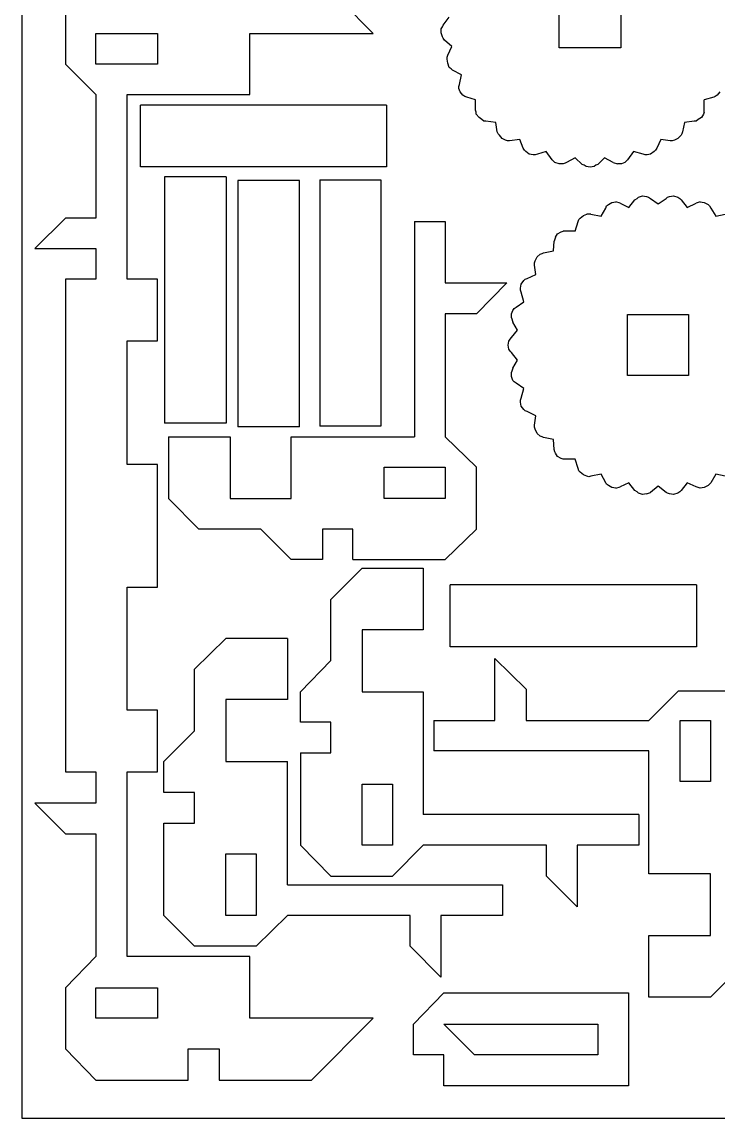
# Model space of a CAD drawing. Extents: x -1891 to 1891, y -1891 to 1891.
# Drawn here: x -1891 to -1022, y -1891 to -524 of the extents above; entities that cross this region are included whole.
import ezdxf

# ---------------------------------------------------------------- set-up
doc = ezdxf.new("R2010")
doc.units = 0
doc.header["$MEASUREMENT"] = 0
doc.layers.get('0').update_dxf_attribs({"linetype": 'CONTINUOUS'})

msp = doc.modelspace()

# ---------------------------------------------------------------- linework, layer by layer
for p, q in [((-1891.00968, 1891.00968), (-1891.00968, -1891.00968)), ((-1220.463228, -555.830232), (-1220.463228, -479.630232)), ((-1143.416556, -479.630232), (-1143.416556, -555.830232)), ((-1836.774676, -499.103568), (-1836.774676, -576.15024)), ((-1452.388012, -538.05024), (-1491.334684, -499.103568)), ((-1365.22968, -527.890236), (-1357.60968, -517.730232)), ((-1367.769684, -532.123572), (-1366.076352, -529.583568)), ((-1367.769684, -537.203568), (-1367.769684, -532.123572)), ((-1366.076352, -529.583568), (-1365.22968, -527.890236)), ((-1798.674676, -576.15024), (-1798.674676, -538.05024)), ((-1798.674676, -538.05024), (-1721.628016, -538.05024)), ((-1721.628016, -538.05024), (-1721.628016, -576.15024)), ((-1606.481344, -614.25024), (-1606.481344, -538.05024)), ((-1606.481344, -538.05024), (-1452.388012, -538.05024)), ((-1366.076352, -542.283576), (-1367.769684, -537.203568)), ((-1365.22968, -543.976908), (-1366.076352, -542.283576)), ((-1363.536348, -546.5169), (-1365.22968, -543.976908)), ((-1354.223016, -554.1369), (-1363.536348, -546.5169)), ((-1359.303012, -565.143576), (-1354.223016, -554.1369)), ((-1143.416556, -555.830232), (-1220.463228, -555.830232)), ((-1360.149684, -567.683568), (-1359.303012, -565.143576)), ((-1360.149684, -570.223572), (-1360.149684, -567.683568)), ((-1359.303012, -575.303568), (-1360.149684, -570.223572)), ((-1836.774676, -576.15024), (-1798.674676, -614.25024)), ((-1721.628016, -576.15024), (-1798.674676, -576.15024)), ((-1357.60968, -580.383576), (-1359.303012, -575.303568)), ((-1355.069676, -582.076908), (-1357.60968, -580.383576)), ((-1353.376344, -583.77024), (-1355.069676, -582.076908)), ((-1342.36968, -589.696908), (-1353.376344, -583.77024)), ((-1345.756344, -604.090236), (-1344.909684, -601.550232)), ((-1344.909684, -601.550232), (-1342.36968, -589.696908)), ((-1798.674676, -614.25024), (-1798.674676, -768.343572)), ((-1759.728016, -844.543572), (-1759.728016, -614.25024)), ((-1759.728016, -614.25024), (-1606.481344, -614.25024)), ((-1345.756344, -606.63024), (-1345.756344, -604.090236)), ((-1344.063012, -610.863576), (-1345.756344, -606.63024)), ((-1340.676348, -615.0969), (-1344.063012, -610.863576)), ((-1338.136344, -616.790232), (-1340.676348, -615.0969)), ((-1023.189888, -615.0969), (-1025.729892, -616.790232)), ((-1019.803224, -610.863576), (-1023.189888, -615.0969)), ((-1435.825512, -627.318572), (-1743.165516, -627.318572)), ((-1743.165516, -704.365232), (-1743.165516, -627.318572)), ((-1435.825512, -627.318572), (-1435.825512, -704.365232)), ((-1335.596352, -617.636904), (-1338.136344, -616.790232)), ((-1324.589676, -621.023568), (-1335.596352, -617.636904)), ((-1324.589676, -633.723576), (-1324.589676, -621.023568)), ((-1027.423224, -617.636904), (-1039.27656, -621.023568)), ((-1039.27656, -636.263568), (-1039.27656, -621.023568)), ((-1025.729892, -616.790232), (-1027.423224, -617.636904)), ((-1323.743016, -636.263568), (-1324.589676, -633.723576)), ((-1323.743016, -638.803572), (-1323.743016, -636.263568)), ((-1320.369888, -643.036908), (-1323.743016, -638.803572)), ((-1040.123232, -638.803572), (-1042.663224, -643.036908)), ((-1039.27656, -636.263568), (-1040.123232, -638.803572)), ((-1316.983224, -645.5769), (-1320.369888, -643.036908)), ((-1314.443232, -647.270232), (-1316.983224, -645.5769)), ((-1311.903228, -647.270232), (-1314.443232, -647.270232)), ((-1299.203232, -648.963576), (-1311.903228, -647.270232)), ((-1297.509888, -660.8169), (-1299.203232, -648.963576)), ((-1063.829892, -648.963576), (-1066.369896, -660.8169)), ((-1051.976556, -647.270232), (-1063.829892, -648.963576)), ((-1049.436564, -647.270232), (-1051.976556, -647.270232)), ((-1046.89656, -645.5769), (-1049.436564, -647.270232)), ((-1042.663224, -643.036908), (-1046.89656, -645.5769)), ((-1296.663228, -663.356904), (-1297.509888, -660.8169)), ((-1294.969896, -665.050236), (-1296.663228, -663.356904)), ((-1291.583232, -669.283572), (-1294.969896, -665.050236)), ((-1287.349896, -670.976904), (-1291.583232, -669.283572)), ((-1072.296564, -669.283572), (-1076.529888, -670.976904)), ((-1068.063228, -665.050236), (-1072.296564, -669.283572)), ((-1067.216556, -663.356904), (-1068.063228, -665.050236)), ((-1066.369896, -660.8169), (-1067.216556, -663.356904)), ((-1284.809892, -671.823576), (-1287.349896, -670.976904)), ((-1282.269888, -671.823576), (-1284.809892, -671.823576)), ((-1269.569892, -670.130232), (-1282.269888, -671.823576)), ((-1265.336556, -681.136908), (-1269.569892, -670.130232)), ((-1263.643224, -683.6769), (-1265.336556, -681.136908)), ((-1098.543228, -681.136908), (-1100.23656, -683.6769)), ((-1093.463232, -670.130232), (-1098.543228, -681.136908)), ((-1081.609896, -671.823576), (-1093.463232, -670.130232)), ((-1079.069892, -671.823576), (-1081.609896, -671.823576)), ((-1076.529888, -670.976904), (-1079.069892, -671.823576)), ((-1261.949892, -685.370232), (-1263.643224, -683.6769)), ((-1257.716556, -688.756908), (-1261.949892, -685.370232)), ((-1252.63656, -689.603568), (-1257.716556, -688.756908)), ((-1250.096556, -689.603568), (-1252.63656, -689.603568)), ((-1247.556564, -688.756908), (-1250.096556, -689.603568)), ((-1236.549888, -685.370232), (-1247.556564, -688.756908)), ((-1228.929888, -695.530236), (-1236.549888, -685.370232)), ((-1228.929888, -695.530236), (-1225.543224, -698.9169)), ((-1200.143232, -692.990232), (-1211.149896, -698.9169)), ((-1191.67656, -701.456904), (-1200.143232, -692.990232)), ((-1163.736564, -692.990232), (-1172.203224, -701.456904)), ((-1152.729888, -698.9169), (-1163.736564, -692.990232)), ((-1134.949896, -695.530236), (-1138.33656, -698.9169)), ((-1127.329896, -685.370232), (-1134.949896, -695.530236)), ((-1115.47656, -688.756908), (-1127.329896, -685.370232)), ((-1112.936556, -689.603568), (-1115.47656, -688.756908)), ((-1110.396564, -689.603568), (-1112.936556, -689.603568)), ((-1106.163228, -688.756908), (-1110.396564, -689.603568)), ((-1101.929892, -685.370232), (-1106.163228, -688.756908)), ((-1100.23656, -683.6769), (-1101.929892, -685.370232)), ((-1435.825512, -704.365232), (-1743.165516, -704.365232)), ((-1220.463228, -700.610232), (-1225.543224, -698.9169)), ((-1215.383232, -700.610232), (-1220.463228, -700.610232)), ((-1212.843228, -699.763572), (-1215.383232, -700.610232)), ((-1211.149896, -698.9169), (-1212.843228, -699.763572)), ((-1189.136556, -702.303576), (-1191.67656, -701.456904)), ((-1186.596564, -703.996908), (-1189.136556, -702.303576)), ((-1181.516556, -704.843568), (-1186.596564, -703.996908)), ((-1176.43656, -703.996908), (-1181.516556, -704.843568)), ((-1174.743228, -702.303576), (-1176.43656, -703.996908)), ((-1172.203224, -701.456904), (-1174.743228, -702.303576)), ((-1152.729888, -698.9169), (-1147.649892, -700.610232)), ((-1142.569896, -700.610232), (-1147.649892, -700.610232)), ((-1138.33656, -698.9169), (-1142.569896, -700.610232)), ((-1635.831344, -716.699404), (-1712.878016, -716.699404)), ((-1712.878016, -716.699404), (-1712.878016, -1024.039408)), ((-1635.831344, -716.699404), (-1635.831344, -1024.039408)), ((-1544.347184, -721.386904), (-1621.393844, -721.386904)), ((-1621.393844, -721.386904), (-1621.393844, -1028.726908)), ((-1544.347184, -1028.726908), (-1544.347184, -721.386904)), ((-1519.159684, -720.652732), (-1442.959684, -720.652732)), ((-1519.159684, -720.652732), (-1519.159684, -1027.992736)), ((-1442.959684, -720.652732), (-1442.959684, -1027.992736)), ((-1161.243228, -753.24774), (-1158.703224, -751.554408)), ((-1158.703224, -751.554408), (-1154.469888, -749.014404)), ((-1154.469888, -749.014404), (-1149.389892, -748.167732)), ((-1144.309896, -749.861076), (-1149.389892, -748.167732)), ((-1144.309896, -749.861076), (-1133.303232, -754.941072)), ((-1133.303232, -754.941072), (-1125.683232, -745.62774)), ((-1125.683232, -745.62774), (-1123.143228, -743.934408)), ((-1123.143228, -743.934408), (-1121.449896, -742.241076)), ((-1121.449896, -742.241076), (-1116.369888, -740.547732)), ((-1116.369888, -740.547732), (-1111.289892, -741.394404)), ((-1111.289892, -741.394404), (-1108.749888, -742.241076)), ((-1108.749888, -742.241076), (-1106.209896, -743.934408)), ((-1106.209896, -743.934408), (-1096.896564, -750.707736)), ((-1096.896564, -750.707736), (-1086.73656, -743.934408)), ((-1086.73656, -743.934408), (-1085.043228, -742.241076)), ((-1085.043228, -742.241076), (-1082.503224, -741.394404)), ((-1082.503224, -741.394404), (-1077.423228, -740.547732)), ((-1077.423228, -740.547732), (-1072.343232, -742.241076)), ((-1072.343232, -742.241076), (-1069.803228, -743.934408)), ((-1069.803228, -743.934408), (-1068.109896, -745.62774)), ((-1068.109896, -745.62774), (-1060.489896, -754.941072)), ((-1060.489896, -754.941072), (-1049.483232, -749.861076)), ((-1044.403224, -748.167732), (-1049.483232, -749.861076)), ((-1044.403224, -748.167732), (-1039.323228, -749.014404)), ((-1039.323228, -749.014404), (-1034.243232, -751.554408)), ((-1034.243232, -751.554408), (-1032.549888, -753.24774)), ((-1194.263232, -768.48774), (-1190.029896, -765.101076)), ((-1190.029896, -765.101076), (-1185.79656, -763.407732)), ((-1180.716564, -763.407732), (-1185.79656, -763.407732)), ((-1180.716564, -763.407732), (-1168.016556, -765.947736)), ((-1168.016556, -765.947736), (-1162.089888, -755.787732)), ((-1162.089888, -755.787732), (-1161.243228, -753.24774)), ((-1032.549888, -753.24774), (-1030.856556, -755.787732)), ((-1030.856556, -755.787732), (-1024.929888, -765.947736)), ((-1024.929888, -765.947736), (-1013.076564, -763.407732)), ((-1836.774676, -768.343572), (-1874.874676, -806.443572)), ((-1798.674676, -768.343572), (-1836.774676, -768.343572)), ((-1400.756555, -772.728567), (-1400.756559, -1041.108351)), ((-1400.756555, -772.728567), (-1362.656555, -772.728568)), ((-1362.656555, -772.728568), (-1362.656556, -848.928568)), ((-1200.189888, -784.5744), (-1196.803224, -772.721076)), ((-1196.803224, -772.721076), (-1195.956564, -770.181072)), ((-1195.956564, -770.181072), (-1194.263232, -768.48774)), ((-1224.743232, -792.1944), (-1226.436564, -797.274408)), ((-1224.743232, -792.1944), (-1222.203228, -787.961076)), ((-1222.203228, -787.961076), (-1217.969892, -785.421072)), ((-1217.969892, -785.421072), (-1215.429888, -784.5744)), ((-1200.189888, -784.5744), (-1215.429888, -784.5744)), ((-1874.874676, -806.443572), (-1798.674676, -806.443572)), ((-1798.674676, -806.443572), (-1798.674676, -844.543572)), ((-1227.283224, -809.127732), (-1226.436564, -797.274408)), ((-1250.143224, -821.82774), (-1247.603232, -816.747732)), ((-1247.603232, -816.747732), (-1244.216556, -813.361068)), ((-1244.216556, -813.361068), (-1241.676564, -812.514408)), ((-1241.676564, -812.514408), (-1239.983232, -811.667736)), ((-1239.983232, -811.667736), (-1227.283224, -809.127732)), ((-1250.989896, -824.367732), (-1250.143224, -821.82774)), ((-1250.989896, -826.907736), (-1250.989896, -824.367732)), ((-1249.296564, -838.761072), (-1250.989896, -826.907736)), ((-1798.674676, -844.543572), (-1836.774676, -844.543572)), ((-1836.774676, -844.543572), (-1836.774676, -1459.21002)), ((-1721.628016, -844.543572), (-1759.728016, -844.543572)), ((-1721.628016, -921.590232), (-1721.628016, -844.543572)), ((-1267.923228, -850.614408), (-1264.536564, -846.381072)), ((-1264.536564, -846.381072), (-1262.843232, -844.68774)), ((-1262.843232, -844.68774), (-1260.303228, -843.841068)), ((-1260.303228, -843.841068), (-1249.296564, -838.761072)), ((-1362.656556, -848.928568), (-1285.609896, -848.928569)), ((-1285.609896, -848.928569), (-1323.709897, -887.875229)), ((-1268.769888, -855.694404), (-1267.923228, -850.614408)), ((-1268.769888, -858.234408), (-1268.769888, -855.694404)), ((-1267.923228, -860.7744), (-1268.769888, -858.234408)), ((-1264.536564, -872.627736), (-1267.923228, -860.7744)), ((-1273.849896, -879.401076), (-1264.536564, -872.627736)), ((-1362.656557, -887.875228), (-1362.656559, -1041.108352)), ((-1323.709897, -887.875229), (-1362.656557, -887.875228)), ((-1279.776564, -887.867736), (-1278.083232, -883.6344)), ((-1279.776564, -892.947732), (-1279.776564, -887.867736)), ((-1278.083232, -883.6344), (-1276.389888, -881.094408)), ((-1276.389888, -881.094408), (-1273.849896, -879.401076)), ((-1134.996564, -964.914408), (-1134.996564, -888.714408)), ((-1134.996564, -888.714408), (-1058.796564, -888.714408)), ((-1058.796564, -888.714408), (-1058.796564, -964.914408)), ((-1279.776564, -892.947732), (-1278.083232, -898.02774)), ((-1272.156564, -908.187732), (-1278.083232, -898.02774)), ((-1279.776564, -917.501076), (-1272.156564, -908.187732)), ((-1759.728016, -1075.683576), (-1759.728016, -921.590232)), ((-1759.728016, -921.590232), (-1721.628016, -921.590232)), ((-1284.009888, -926.814408), (-1283.163228, -921.7344)), ((-1283.163228, -931.894404), (-1284.009888, -926.814408)), ((-1283.163228, -921.7344), (-1281.469896, -919.194408)), ((-1281.469896, -919.194408), (-1279.776564, -917.501076)), ((-1281.469896, -934.434408), (-1283.163228, -931.894404)), ((-1279.776564, -936.12774), (-1281.469896, -934.434408)), ((-1272.156564, -945.441072), (-1279.776564, -936.12774)), ((-1278.083232, -955.601076), (-1279.776564, -960.681072)), ((-1278.083232, -955.601076), (-1272.156564, -945.441072)), ((-1279.776564, -965.761068), (-1279.776564, -960.681072)), ((-1278.083232, -970.841076), (-1279.776564, -965.761068)), ((-1058.796564, -964.914408), (-1134.996564, -964.914408)), ((-1276.389888, -972.534408), (-1278.083232, -970.841076)), ((-1273.849896, -974.22774), (-1276.389888, -972.534408)), ((-1264.536564, -981.001068), (-1273.849896, -974.22774)), ((-1267.923228, -992.854404), (-1264.536564, -981.001068)), ((-1268.769888, -995.394408), (-1267.923228, -992.854404)), ((-1268.769888, -997.9344), (-1268.769888, -995.394408)), ((-1267.923228, -1003.014408), (-1268.769888, -997.9344)), ((-1264.536564, -1007.247732), (-1267.923228, -1003.014408)), ((-1262.843232, -1008.941076), (-1264.536564, -1007.247732)), ((-1260.303228, -1009.787736), (-1262.843232, -1008.941076)), ((-1249.296564, -1014.867732), (-1260.303228, -1009.787736)), ((-1635.831344, -1024.039408), (-1712.878016, -1024.039408)), ((-1250.989896, -1026.721068), (-1249.296564, -1014.867732)), ((-1544.347184, -1028.726908), (-1621.393844, -1028.726908)), ((-1442.959684, -1027.992736), (-1519.159684, -1027.992736)), ((-1250.989896, -1029.261072), (-1250.989896, -1026.721068)), ((-1250.143224, -1031.801076), (-1250.989896, -1029.261072)), ((-1247.603232, -1036.881072), (-1250.143224, -1031.801076)), ((-1244.216556, -1040.267736), (-1247.603232, -1036.881072)), ((-1708.083015, -1041.108347), (-1708.083016, -1118.155019)), ((-1708.083015, -1041.108347), (-1631.036343, -1041.108348)), ((-1631.036343, -1041.108348), (-1631.036344, -1118.15502)), ((-1554.849892, -1118.155021), (-1554.849891, -1041.108349)), ((-1554.849891, -1041.108349), (-1400.756559, -1041.108351)), ((-1362.656559, -1041.108352), (-1323.709899, -1079.208353)), ((-1241.676564, -1041.114408), (-1244.216556, -1040.267736)), ((-1239.983232, -1041.961068), (-1241.676564, -1041.114408)), ((-1227.283224, -1044.501072), (-1239.983232, -1041.961068)), ((-1226.436564, -1057.201068), (-1227.283224, -1044.501072)), ((-1225.589892, -1059.741072), (-1226.436564, -1057.201068)), ((-1224.743232, -1061.434404), (-1225.589892, -1059.741072)), ((-1222.203228, -1065.66774), (-1224.743232, -1061.434404)), ((-1217.969892, -1068.207732), (-1222.203228, -1065.66774)), ((-1721.628016, -1075.683576), (-1759.728016, -1075.683576)), ((-1721.628016, -1228.930236), (-1721.628016, -1075.683576)), ((-1438.85656, -1118.155023), (-1438.856559, -1079.208351)), ((-1438.856559, -1079.208351), (-1362.656559, -1079.208352)), ((-1362.656559, -1079.208352), (-1362.65656, -1118.155024)), ((-1323.709901, -1156.255025), (-1323.709899, -1079.208353)), ((-1215.429888, -1069.054404), (-1217.969892, -1068.207732)), ((-1200.189888, -1069.054404), (-1215.429888, -1069.054404)), ((-1196.803224, -1080.90774), (-1200.189888, -1069.054404)), ((-1195.956564, -1083.447732), (-1196.803224, -1080.90774)), ((-1194.263232, -1085.141076), (-1195.956564, -1083.447732)), ((-1190.029896, -1088.52774), (-1194.263232, -1085.141076)), ((-1185.79656, -1090.221072), (-1190.029896, -1088.52774)), ((-1183.256556, -1091.067732), (-1185.79656, -1090.221072)), ((-1180.716564, -1090.221072), (-1183.256556, -1091.067732)), ((-1168.016556, -1087.681068), (-1180.716564, -1090.221072)), ((-1162.089888, -1098.687732), (-1168.016556, -1087.681068)), ((-1024.929888, -1087.681068), (-1030.856556, -1098.687732)), ((-1013.076564, -1090.221072), (-1024.929888, -1087.681068)), ((-1161.243228, -1100.381076), (-1162.089888, -1098.687732)), ((-1158.703224, -1102.074408), (-1161.243228, -1100.381076)), ((-1154.469888, -1104.6144), (-1158.703224, -1102.074408)), ((-1149.389892, -1105.461072), (-1154.469888, -1104.6144)), ((-1149.389892, -1105.461072), (-1144.309896, -1103.76774)), ((-1133.303232, -1098.687732), (-1144.309896, -1103.76774)), ((-1125.683232, -1108.001076), (-1133.303232, -1098.687732)), ((-1096.896564, -1102.921068), (-1106.209896, -1110.541068)), ((-1086.73656, -1110.541068), (-1096.896564, -1102.921068)), ((-1060.489896, -1098.687732), (-1068.109896, -1108.001076)), ((-1049.483232, -1103.76774), (-1060.489896, -1098.687732)), ((-1044.403224, -1105.461072), (-1049.483232, -1103.76774)), ((-1039.323228, -1104.6144), (-1044.403224, -1105.461072)), ((-1034.243232, -1102.074408), (-1039.323228, -1104.6144)), ((-1034.243232, -1102.074408), (-1030.856556, -1098.687732)), ((-1669.983017, -1156.255019), (-1708.083016, -1118.155019)), ((-1631.036344, -1118.15502), (-1554.849892, -1118.155021)), ((-1362.65656, -1118.155024), (-1438.85656, -1118.155023)), ((-1123.143228, -1109.694408), (-1125.683232, -1108.001076)), ((-1121.449896, -1111.38774), (-1123.143228, -1109.694408)), ((-1116.369888, -1113.081072), (-1121.449896, -1111.38774)), ((-1111.289892, -1112.2344), (-1116.369888, -1113.081072)), ((-1111.289892, -1112.2344), (-1106.209896, -1110.541068)), ((-1085.043228, -1111.38774), (-1086.73656, -1110.541068)), ((-1082.503224, -1112.2344), (-1085.043228, -1111.38774)), ((-1077.423228, -1113.081072), (-1082.503224, -1112.2344)), ((-1072.343232, -1111.38774), (-1077.423228, -1113.081072)), ((-1069.803228, -1109.694408), (-1072.343232, -1111.38774)), ((-1068.109896, -1108.001076), (-1069.803228, -1109.694408)), ((-1592.949893, -1156.255021), (-1669.983017, -1156.255019)), ((-1554.849893, -1194.355021), (-1592.949893, -1156.255021)), ((-1477.803233, -1156.255022), (-1515.903233, -1156.255022)), ((-1515.903233, -1156.255022), (-1515.903233, -1194.355022)), ((-1477.803233, -1194.355022), (-1477.803233, -1156.255022)), ((-1323.709901, -1156.255025), (-1362.656561, -1194.355024)), ((-1515.903233, -1194.355022), (-1554.849893, -1194.355021)), ((-1477.803233, -1194.355022), (-1362.656561, -1194.355024)), ((-1505.250512, -1244.017736), (-1466.317388, -1205.071076)), ((-1466.317388, -1205.071076), (-1390.117388, -1205.071076)), ((-1390.117388, -1205.071076), (-1390.117388, -1282.117736)), ((-1759.728016, -1382.16336), (-1759.728016, -1228.930236)), ((-1759.728016, -1228.930236), (-1721.628016, -1228.930236)), ((-1048.891346, -1225.924398), (-1356.23135, -1225.924398)), ((-1356.23135, -1302.97107), (-1356.23135, -1225.924398)), ((-1048.891346, -1225.924398), (-1048.891346, -1302.97107)), ((-1505.250512, -1320.217736), (-1505.250512, -1244.017736)), ((-1466.317388, -1282.117736), (-1466.317388, -1359.164408)), ((-1390.117388, -1282.117736), (-1466.317388, -1282.117736)), ((-1675.528016, -1330.93836), (-1636.581344, -1292.851908)), ((-1559.534684, -1292.851908), (-1636.581344, -1292.851908)), ((-1559.534684, -1292.851908), (-1559.534684, -1369.03836)), ((-1048.891346, -1302.97107), (-1356.23135, -1302.97107)), ((-1543.350512, -1359.164408), (-1505.250512, -1320.217736)), ((-1300.479888, -1317.814408), (-1261.533216, -1355.914408)), ((-1300.479888, -1394.86108), (-1300.479888, -1317.814408)), ((-1675.528016, -1407.98502), (-1675.528016, -1330.93836)), ((-1543.350512, -1397.25086), (-1543.350512, -1359.164408)), ((-1466.317388, -1359.164408), (-1390.117388, -1359.164408)), ((-1390.117388, -1359.164408), (-1390.117388, -1512.39752)), ((-1261.533216, -1355.914408), (-1261.533216, -1394.86108)), ((-1108.286556, -1394.86108), (-1071.879888, -1358.454412)), ((-990.599881, -1358.454412), (-1071.879888, -1358.454412)), ((-1636.581344, -1369.03836), (-1636.581344, -1446.08502)), ((-1559.534684, -1369.03836), (-1636.581344, -1369.03836)), ((-1721.628016, -1382.16336), (-1759.728016, -1382.16336)), ((-1721.628016, -1459.21002), (-1721.628016, -1382.16336)), ((-1713.628016, -1446.08502), (-1675.528016, -1407.98502)), ((-1505.250512, -1397.25086), (-1543.350512, -1397.25086)), ((-1505.250512, -1435.35086), (-1505.250512, -1397.25086)), ((-1376.679888, -1394.86108), (-1300.479888, -1394.86108)), ((-1376.679888, -1394.86108), (-1376.679888, -1432.96108)), ((-1261.533216, -1394.86108), (-1108.286556, -1394.86108)), ((-1069.339884, -1471.06108), (-1069.339884, -1394.86108)), ((-1069.339884, -1394.86108), (-1031.239884, -1394.86108)), ((-1031.239884, -1394.86108), (-1031.239884, -1471.06108)), ((-1543.350512, -1435.35086), (-1505.250512, -1435.35086)), ((-1543.350512, -1435.35086), (-1543.350512, -1550.49752)), ((-1108.286556, -1432.96108), (-1376.679888, -1432.96108)), ((-1108.286556, -1586.194192), (-1108.286556, -1432.96108)), ((-1713.628016, -1485.031692), (-1713.628016, -1446.08502)), ((-1636.581344, -1446.08502), (-1559.534684, -1446.08502)), ((-1559.534684, -1600.178352), (-1559.534684, -1446.08502)), ((-1836.774676, -1459.21002), (-1798.674676, -1459.21002)), ((-1798.674676, -1459.21002), (-1798.674676, -1498.156692)), ((-1759.728016, -1689.503352), (-1759.728016, -1459.21002)), ((-1759.728016, -1459.21002), (-1721.628016, -1459.21002)), ((-1466.317388, -1550.49752), (-1466.317388, -1474.29752)), ((-1466.317388, -1474.29752), (-1428.217388, -1474.29752)), ((-1428.217388, -1474.29752), (-1428.217388, -1550.49752)), ((-1031.239884, -1471.06108), (-1069.339884, -1471.06108)), ((-1675.528016, -1485.031692), (-1713.628016, -1485.031692)), ((-1675.528016, -1523.131692), (-1675.528016, -1485.031692)), ((-1798.674676, -1498.156692), (-1874.874676, -1498.156692)), ((-1874.874676, -1498.156692), (-1836.774676, -1536.256692)), ((-1120.877396, -1512.39752), (-1390.117388, -1512.39752)), ((-1120.877396, -1512.39752), (-1120.877396, -1550.49752)), ((-1713.628016, -1523.131692), (-1675.528016, -1523.131692)), ((-1713.628016, -1638.278352), (-1713.628016, -1523.131692)), ((-1836.774676, -1536.256692), (-1798.674676, -1536.256692)), ((-1798.674676, -1536.256692), (-1798.674676, -1689.503352)), ((-1505.250512, -1589.444192), (-1543.350512, -1550.49752)), ((-1428.217388, -1550.49752), (-1466.317388, -1550.49752)), ((-1390.117388, -1550.49752), (-1428.217388, -1589.444192)), ((-1236.024056, -1550.49752), (-1390.117388, -1550.49752)), ((-1236.024056, -1589.444192), (-1236.024056, -1550.49752)), ((-1197.924056, -1550.49752), (-1197.924056, -1627.544192)), ((-1120.877396, -1550.49752), (-1197.924056, -1550.49752)), ((-1636.581344, -1638.278352), (-1636.581344, -1561.231692)), ((-1636.581344, -1561.231692), (-1598.481344, -1561.231692)), ((-1598.481344, -1561.231692), (-1598.481344, -1638.278352)), ((-1505.250512, -1589.444192), (-1428.217388, -1589.444192)), ((-1197.924056, -1627.544192), (-1236.024056, -1589.444192)), ((-1031.239884, -1586.194192), (-1108.286556, -1586.194192)), ((-1031.239884, -1663.240864), (-1031.239884, -1586.194192)), ((-1559.534684, -1600.178352), (-1291.154888, -1600.178352)), ((-1291.154888, -1600.178352), (-1291.154888, -1638.278352)), ((-1675.528016, -1676.378352), (-1713.628016, -1638.278352)), ((-1598.481344, -1638.278352), (-1636.581344, -1638.278352)), ((-1559.534684, -1638.278352), (-1598.481344, -1676.378352)), ((-1406.288012, -1638.278352), (-1559.534684, -1638.278352)), ((-1406.288012, -1676.378352), (-1406.288012, -1638.278352)), ((-1368.188012, -1638.278352), (-1368.188012, -1715.325024)), ((-1291.154888, -1638.278352), (-1368.188012, -1638.278352)), ((-1108.286556, -1740.287524), (-1108.286556, -1663.240864)), ((-1108.286556, -1663.240864), (-1031.239884, -1663.240864)), ((-1598.481344, -1676.378352), (-1675.528016, -1676.378352)), ((-1368.188012, -1715.325024), (-1406.288012, -1676.378352)), ((-1798.674676, -1689.503352), (-1836.774676, -1728.450024)), ((-1606.481344, -1689.503352), (-1759.728016, -1689.503352)), ((-1606.481344, -1766.550024), (-1606.481344, -1689.503352)), ((-993.139884, -1701.340864), (-1031.239884, -1740.287524)), ((-1836.774676, -1728.450024), (-1836.774676, -1804.650024)), ((-1798.674676, -1766.550024), (-1798.674676, -1728.450024)), ((-1798.674676, -1728.450024), (-1721.628016, -1728.450024)), ((-1721.628016, -1728.450024), (-1721.628016, -1766.550024)), ((-1402.358228, -1773.91837), (-1364.258229, -1734.971697)), ((-1364.258229, -1734.971697), (-1133.964897, -1734.971694)), ((-1133.964897, -1734.971694), (-1133.964895, -1850.965026)), ((-1031.239884, -1740.287524), (-1108.286556, -1740.287524)), ((-1721.628016, -1766.550024), (-1798.674676, -1766.550024)), ((-1452.388012, -1766.550024), (-1606.481344, -1766.550024)), ((-1529.434684, -1843.596696), (-1452.388012, -1766.550024)), ((-1402.358228, -1812.01837), (-1402.358228, -1773.91837)), ((-1364.258228, -1773.918369), (-1172.064896, -1773.918367)), ((-1326.158228, -1812.018369), (-1364.258228, -1773.918369)), ((-1172.064896, -1773.918367), (-1172.064896, -1812.018367)), ((-1836.774676, -1804.650024), (-1798.674676, -1843.596696)), ((-1683.528016, -1843.596696), (-1683.528016, -1804.650024)), ((-1683.528016, -1804.650024), (-1644.581344, -1804.650024)), ((-1644.581344, -1804.650024), (-1644.581344, -1843.596696)), ((-1364.258228, -1812.018369), (-1402.358228, -1812.01837)), ((-1364.258227, -1850.965029), (-1364.258228, -1812.018369)), ((-1172.064896, -1812.018367), (-1326.158228, -1812.018369)), ((-1798.674676, -1843.596696), (-1683.528016, -1843.596696)), ((-1644.581344, -1843.596696), (-1529.434684, -1843.596696)), ((-1133.964895, -1850.965026), (-1364.258227, -1850.965029)), ((-1891.00968, -1891.00968), (1891.00968, -1891.00968))]:
    msp.add_line(p, q)

doc.saveas('drawing.dxf')
